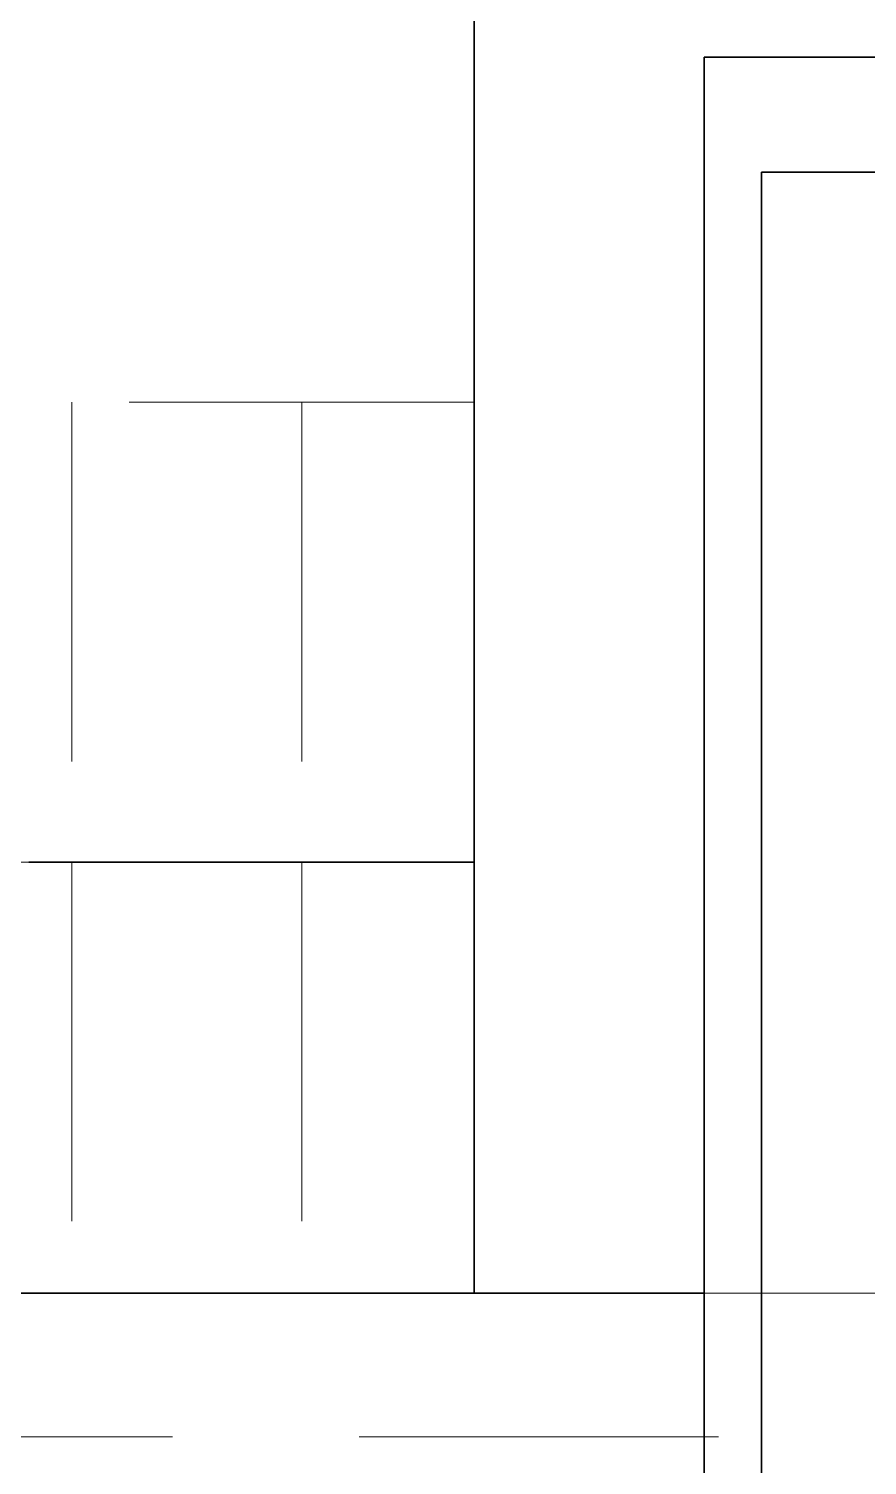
# Model space of a CAD drawing. Header units: millimetres. Extents: x -10155 to 20189, y -25550 to -22580.
# Drawn here: x -8956.75 to -8927.57, y -24744.04 to -24694.05 of the extents above; entities that cross this region are included whole.
import ezdxf

# ---------------------------------------------------------------- set-up
doc = ezdxf.new("R2010")
doc.units = ezdxf.units.MM
doc.linetypes.add('HIDDEN-HOKUTO', pattern=[3.8, 2.5, -1.3])
doc.layers.add('AM_HID', color=1, linetype='HIDDEN-HOKUTO', lineweight=25)

msp = doc.modelspace()

# ---------------------------------------------------------------- linework, layer by layer
at = {"color": 7, "lineweight": 35}
for p, q in [((-8941.248, -24691.546), (-8941.248, -24723.046)), ((-8933.248, -24695.046), (-8933.248, -24749.146)), ((-8862.062, -24695.046), (-8933.248, -24695.046)), ((-8806.248, -24699.046), (-8931.248, -24699.046)), ((-8931.248, -24699.046), (-8931.248, -24789.046)), ((-9379.248, -24738.046), (-8933.248, -24738.046))]:
    msp.add_line(p, q, dxfattribs=at)
at = {"color": 7, "lineweight": 35, "ltscale": 0.387488}
for p, q in [((-8941.248, -24723.046), (-8956.747, -24723.046)), ((-8956.747, -24723.046), (-8941.248, -24723.046))]:
    msp.add_line(p, q, dxfattribs=at)
at = {"color": 7, "lineweight": 35, "ltscale": 0.375}
msp.add_line((-8941.248, -24723.046), (-8941.248, -24738.046), dxfattribs=at)
at = {"layer": 'AM_HID', "color": 1, "lineweight": 13, "ltscale": 5}
for p, q in [((-8991.248, -24707.046), (-8941.248, -24707.046)), ((-8955.248, -24707.046), (-8955.248, -24723.046)), ((-8947.248, -24707.046), (-8947.248, -24723.046)), ((-8956.747, -24723.046), (-8964.747, -24723.046)), ((-8964.747, -24723.046), (-8956.747, -24723.046)), ((-8955.248, -24723.046), (-8955.248, -24738.046)), ((-8947.248, -24723.046), (-8947.248, -24738.046)), ((-8933.248, -24738.046), (-8923.417, -24738.046)), ((-9686.248, -24743.046), (-8626.248, -24743.046))]:
    msp.add_line(p, q, dxfattribs=at)

doc.saveas('drawing.dxf')
